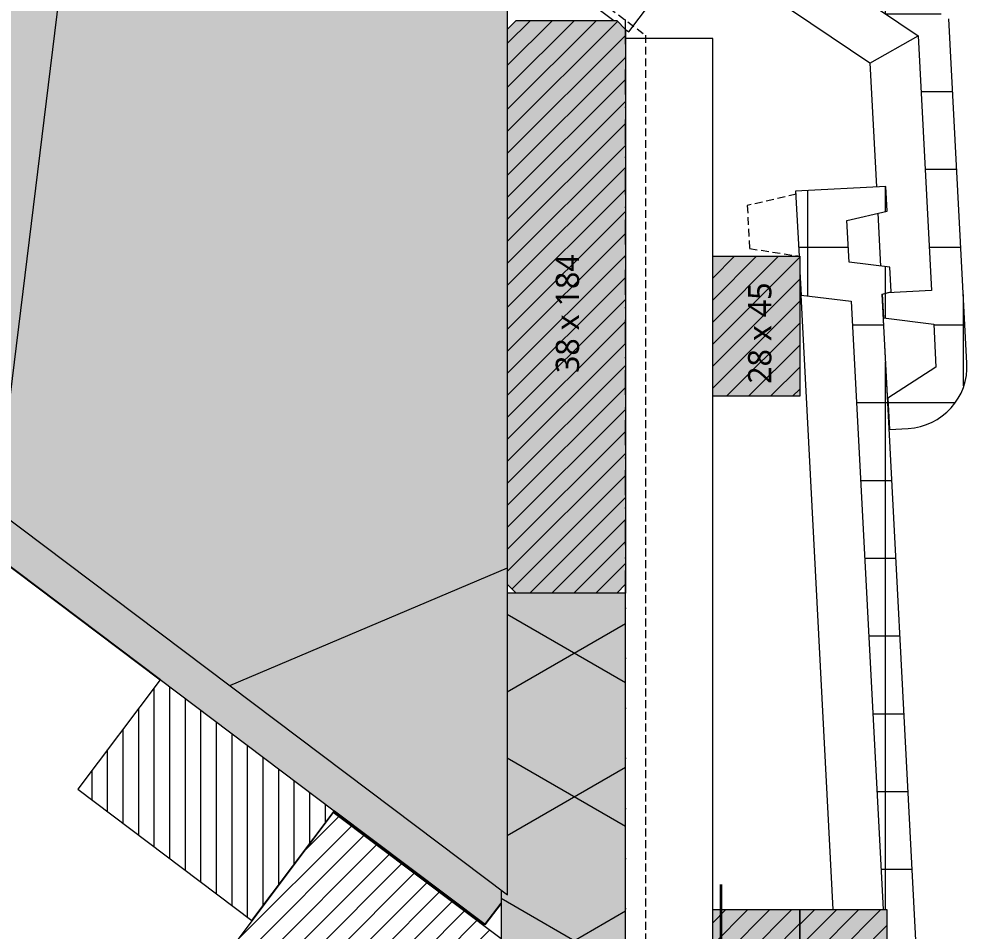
# Model space of a CAD drawing. Header units: millimetres. Extents: x 2927 to 18500, y -7154 to 6447.
# Drawn here: x 5821.5 to 6126.2, y 280.2 to 573.3 of the extents above; entities that cross this region are included whole.
import ezdxf

# ---------------------------------------------------------------- set-up
doc = ezdxf.new("R2010")
doc.units = ezdxf.units.MM
doc.linetypes.add('MV_hidden', pattern=[3.75, 2.5, -1.25])
doc.linetypes.add('MV_stramien', pattern=[16, 8, -4, 0, -4])
for name, color, linetype, lineweight in [('A-ANNO-NOTE', 131, 'Continuous', 18), ('A-DETL', 90, 'Continuous', 13), ('A-DETL-GENF', 92, 'Continuous', 18), ('A-DETL-MEDM', 33, 'Continuous', 18)]:
    doc.layers.add(name, color=color, linetype=linetype, lineweight=lineweight)
doc.styles.add('Segoe UI', font='segoeui.ttf', dxfattribs={"height": 7.5})
pattern_1 = [(0, (0, 0), (0, 25), []), (90, (0, 0), (-25, 1e-15), [])]

# ---------------------------------------------------------------- blocks, each defined once
blk = doc.blocks.new('00 hout_rechthoekig_sls - SLS 38x184-V174-Details Domera')
at = {"layer": 'A-DETL-GENF'}
blk.add_hatch(color=256, dxfattribs=at).paths.add_polyline_path([(184, 35.17), (181.17, 38), (2.83, 38), (0, 35.17), (0, 2.83), (2.83, 0), (181.17, 0), (184, 2.83)])
at = {"layer": 'A-DETL-MEDM', "lineweight": 13}
h = blk.add_hatch(dxfattribs=at)
h.set_pattern_fill('FP_217', color=256, style=0, pattern_type=2)
h.set_pattern_definition([(135, (572.798, -5978.459), (-3.535534, -3.535534), [])])
h.paths.add_polyline_path([(184, 35.17), (181.17, 38), (2.83, 38), (0, 35.17), (0, 2.83), (2.83, 0), (181.17, 0), (184, 2.83)])
at = {"layer": 'A-DETL-MEDM'}
for p, q in [((0, 35.17), (2.83, 38)), ((0, 35.17), (2.83, 38)), ((2.83, 38), (5.76, 38)), ((181.17, 38), (184, 35.17)), ((181.17, 38), (184, 35.17)), ((0, 2.83), (0, 35.17)), ((2.83, 0), (0, 2.83)), ((2.83, 0), (0, 2.83)), ((184, 2.83), (181.17, 0)), ((181.17, 0), (184, 2.83))]:
    blk.add_line(p, q, dxfattribs=at)
blk = doc.blocks.new('42 isolatie - Type 1-3770195-Details Domera')
at = {"layer": 'A-DETL-GENF'}
blk.add_hatch(color=256, dxfattribs=at).paths.add_polyline_path([(334.58, -40.8), (334.2, -40.3), (333.9, -39.58), (333.79, -38.8), (333.84, -1.91), (333.99, -1.55), (334.21, -1.24), (334.17, -1), (334.16, -0.8), (328.79, -0.85), (328.79, -38.8), (144.79, -38.8), (144.79, -0.8), (0.28, -0.8), (0.28, -38.8), (97.25, -38.8), (95.74, -40.8), (334.2, -40.8)])
at = {"layer": 'A-DETL-GENF', "lineweight": 13}
h = blk.add_hatch(dxfattribs=at)
h.set_pattern_fill('FP_219', color=256, style=0, pattern_type=2)
h.set_pattern_definition([(300, (0, 0), (-34.641, -20), []), (240, (0, 0), (-34.641, 20), [])])
h.paths.add_polyline_path([(334.58, -40.8), (334.2, -40.3), (333.9, -39.58), (333.79, -38.8), (333.84, -1.91), (333.99, -1.55), (334.21, -1.24), (334.17, -1), (334.16, -0.8), (328.79, -0.85), (328.79, -38.8), (144.79, -38.8), (144.79, -0.8), (0.28, -0.8), (0.28, -38.8), (97.25, -38.8), (95.74, -40.8), (334.2, -40.8)])
at = {"layer": 'A-DETL-GENF'}
for p, q in [((144.79, -0.8), (0.28, -0.8)), ((0.28, -0.8), (0.28, -38.8)), ((144.79, -0.8), (0.28, -0.8)), ((0.28, -0.8), (0.28, -38.8)), ((95.74, -40.8), (111.42, -40.8)), ((95.74, -40.8), (111.42, -40.8)), ((111.42, -40.8), (266.79, -40.8)), ((266.79, -40.8), (308.99, -40.8)), ((308.99, -40.8), (312.42, -40.8)), ((312.42, -40.8), (334.58, -40.8))]:
    blk.add_line(p, q, dxfattribs=at)
blk = doc.blocks.new('42 isolatie - Type 1-3769663-Details Domera')
at = {"layer": 'A-DETL-GENF'}
blk.add_hatch(color=256, dxfattribs=at).paths.add_polyline_path([(1177.32, -245.8), (992.7, -0.8), (152.48, -0.8), (152.48, -245.8), (895.4, -245.8)])
at = {"layer": 'A-DETL-GENF', "lineweight": 13}
h = blk.add_hatch(dxfattribs=at)
h.set_pattern_fill('FP_8', color=256, style=0, pattern_type=2)
h.set_pattern_definition([(300, (-7106.72, -250.62), (-216.506, -125), []), (240, (-7106.72, -250.62), (-216.506, 125), [])])
h.paths.add_polyline_path([(1177.32, -245.8), (992.7, -0.8), (152.48, -0.8), (152.48, -245.8), (895.4, -245.8)])
at = {"layer": 'A-DETL-GENF'}
for p, q in [((1177.32, -245.8), (992.7, -0.8)), ((1177.32, -245.8), (992.7, -0.8)), ((152.48, -245.8), (1177.32, -245.8)), ((152.48, -245.8), (1177.32, -245.8))]:
    blk.add_line(p, q, dxfattribs=at)
blk = doc.blocks.new('00 hout_rechthoekig_sls - Vuren Gewolmaniseerd 28x45-V179-Details Domera')
at = {"layer": 'A-DETL-GENF', "lineweight": 13}
blk.add_hatch(color=256, dxfattribs=at).paths.add_polyline_path([(45, -28), (45, 0), (0, 0), (0, -28)])
at = {"layer": 'A-DETL-MEDM', "lineweight": 13}
h = blk.add_hatch(dxfattribs=at)
h.set_pattern_fill('FP_225', color=256, style=0, pattern_type=2)
h.set_pattern_definition([(135, (497.04, -6072.459), (-3.535534, -3.535534), [])])
h.paths.add_polyline_path([(45, -28), (45, 0), (0, 0), (0, -28)])
at = {"layer": 'A-DETL-MEDM'}
for p, q in [((0, 0), (45, 0)), ((0, -28), (0, 0)), ((45, 0), (45, -28)), ((45, 0), (45, -28)), ((45, 0), (45, -28)), ((45, -28), (0, -28)), ((45, -28), (0, -28))]:
    blk.add_line(p, q, dxfattribs=at)
blk = doc.blocks.new('00 hout_rechthoekig_sls - Vuren Gewolmaniseerd 28x45-V185-Details Domera')
at = {"layer": 'A-DETL-GENF', "lineweight": 13}
blk.add_hatch(color=256, dxfattribs=at).paths.add_polyline_path([(45, -28), (45, 0), (0, 0), (0, -28)])
at = {"layer": 'A-DETL-MEDM', "lineweight": 13}
h = blk.add_hatch(dxfattribs=at)
h.set_pattern_fill('FP_230', color=256, style=0, pattern_type=2)
h.set_pattern_definition([(135, (287.04, -6072.459), (-3.535534, -3.535534), [])])
h.paths.add_polyline_path([(45, -28), (45, 0), (0, 0), (0, -28)])
at = {"layer": 'A-DETL-MEDM'}
for p, q in [((0, 0), (45, 0)), ((0, -28), (0, 0)), ((45, 0), (45, -28)), ((45, 0), (45, -28)), ((45, 0), (45, -28)), ((45, -28), (0, -28)), ((45, -28), (0, -28))]:
    blk.add_line(p, q, dxfattribs=at)
blk = doc.blocks.new('00 hout_rechthoekig_sls - Vuren Gewolmaniseerd 28x45-V186-Details Domera')
at = {"layer": 'A-DETL-GENF', "lineweight": 13}
blk.add_hatch(color=256, dxfattribs=at).paths.add_polyline_path([(45, -28), (45, 0), (0, 0), (0, -28)])
at = {"layer": 'A-DETL-MEDM', "lineweight": 13}
h = blk.add_hatch(dxfattribs=at)
h.set_pattern_fill('FP_231', color=256, style=0, pattern_type=2)
h.set_pattern_definition([(135, (287.04, -6100.459), (-3.535534, -3.535534), [])])
h.paths.add_polyline_path([(45, -28), (45, 0), (0, 0), (0, -28)])
at = {"layer": 'A-DETL-MEDM'}
for p, q in [((0, 0), (45, 0)), ((0, -28), (0, 0)), ((45, 0), (45, -28)), ((45, 0), (45, -28)), ((45, 0), (45, -28)), ((45, -28), (0, -28)), ((45, -28), (0, -28))]:
    blk.add_line(p, q, dxfattribs=at)

msp = doc.modelspace()

# ---------------------------------------------------------------- hatches: boundary and pattern name
at = {"layer": 'A-DETL-GENF', "lineweight": 13}
h = msp.add_hatch(dxfattribs=at)
h.set_pattern_fill('FP_4', color=250, style=0, pattern_type=2)
h.set_pattern_definition([(0, (0, 0), (0, 9.476), []), (0, (0, 4.738), (0, 9.476), [4.738, -2.369])])
h.paths.add_polyline_path([(5971.24, 282.25), (5976.46, 289.18), (5976.46, 293.34), (5159.99, 908.59), (5152.77, 899.01), (5958.52, 291.83)])
h = msp.add_hatch(dxfattribs=at)
h.set_pattern_fill('FP_2', color=253, style=0, pattern_type=2)
h.set_pattern_definition(pattern_1)
h.paths.add_polyline_path([(6101.25, 441.4), (6107.25, 441.72), (6112.38, 442.67), (6117.09, 444.92), (6121.06, 448.31), (6124.02, 452.61), (6125.76, 457.53), (6126.17, 462.73), (6120.37, 573.32), (6028.09, 635.57), (6029.33, 638.35), (6022.7, 642.83), (6013.53, 633.33), (6002.41, 640.83), (6007.78, 652.89), (6001.14, 657.36), (5984.93, 633.32), (6012.68, 614.61), (6023.96, 626.29), (6110.5, 567.92), (6114.79, 486.05), (6100.75, 485.32), (6098.97, 484.88), (6099.37, 477.23), (6115.5, 475.25), (6116.22, 461.45), (6100.73, 451.39)])
h = msp.add_hatch(dxfattribs=at)
h.set_pattern_fill('FP_2', color=253, style=0, pattern_type=2)
h.set_pattern_definition(pattern_1)
h.paths.add_polyline_path([(6112.35, 220.28), (6112.74, 220.28), (6098.87, 484.88), (6101.84, 485.57), (6101.42, 493.56), (6088.32, 495.17), (6087.61, 508.56), (6100.48, 511.53), (6100.06, 519.52), (6071.1, 518), (6072.2, 497.04), (6072.46, 497.04), (6072.46, 492.04), (6072.85, 484.58), (6088.98, 482.6), (6099.22, 287.04), (6100.46, 287.04), (6100.46, 263.47), (6102.72, 220.28)])
h = msp.add_hatch(dxfattribs=at)
h.set_pattern_fill('FP_64', color=253, style=0, pattern_type=2)
h.set_pattern_definition([(90, (0, 0), (-5, 3e-16), [])])
h.paths.add_polyline_path([(5896.31, 283.61), (5922.79, 318.75), (5866.89, 360.88), (5840.41, 325.74), (5885.41, 291.83)])
h = msp.add_hatch(dxfattribs=at)
h.set_pattern_fill('FP_10', color=250, style=0, pattern_type=2)
h.set_pattern_definition([(45, (0, 0), (-3.535534, 3.535534), [])])
h.paths.add_polyline_path([(5881.7, 122.28), (5976.46, 122.28), (5976.46, 277.66), (5922.54, 318.28), (5880.46, 262.43), (5880.46, 122.28)])

# ---------------------------------------------------------------- linework, layer by layer
at = {"layer": 'A-DETL', "linetype": 'MV_stramien', "lineweight": 18}
msp.add_line((6016.46, -223.72), (6016.46, 887.83), dxfattribs=at)
at = {"layer": 'A-DETL', "linetype": 'MV_hidden', "lineweight": 18}
for p, q in [((5858.43, 692.02), (6022.88, 568.1)), ((6022.88, 568.1), (6022.88, 230.1)), ((6071.41, 517.01), (6055.58, 513.36)), ((6055.58, 513.36), (6056.31, 499.54)), ((6056.31, 499.54), (6072.46, 497.04))]:
    msp.add_line(p, q, dxfattribs=at)
at = {"layer": 'A-DETL', "lineweight": 18}
for p, q in [((6023.96, 626.29), (6110.5, 567.92)), ((6094.94, 559.12), (6012.97, 614.41)), ((5978.46, 598.6), (6012.71, 572.8)), ((6017.49, 569.19), (6024.11, 577.98)), ((6126.17, 462.73), (6120.37, 573.32)), ((6016.46, 569.97), (6017.49, 569.19)), ((6044.46, 567.03), (6016.46, 567.03)), ((6016.46, 567.03), (6016.46, 388.8)), ((6044.46, 497.04), (6044.46, 567.03)), ((6094.94, 559.12), (6110.5, 567.92)), ((6110.5, 567.92), (6114.79, 486.05)), ((6097.17, 519.37), (6095.08, 559.2)), ((6100.06, 519.52), (6071.1, 518)), ((6071.1, 518), (6072.2, 497.04)), ((6100.48, 511.53), (6100.06, 519.52)), ((6087.61, 508.56), (6100.48, 511.53)), ((6098.5, 493.92), (6097.61, 510.87)), ((6088.32, 495.17), (6087.61, 508.56)), ((6101.42, 493.56), (6088.32, 495.17)), ((6072.46, 492.04), (6072.85, 484.58)), ((6101.84, 485.57), (6101.42, 493.56)), ((6072.85, 484.58), (6088.98, 482.6)), ((6083.2, 287.04), (6072.85, 484.58)), ((6098.87, 484.88), (6101.84, 485.57)), ((6112.74, 220.28), (6098.87, 484.88)), ((6098.97, 484.9), (6099.37, 477.23)), ((6101.22, 441.96), (6098.97, 484.9)), ((6114.79, 486.05), (6100.75, 485.32)), ((6088.98, 482.6), (6099.22, 287.04)), ((6099.37, 477.23), (6115.5, 475.25)), ((6115.5, 475.25), (6116.22, 461.45)), ((6116.22, 461.45), (6100.73, 451.39)), ((6044.46, 287.04), (6044.46, 452.04)), ((6100.73, 451.39), (6101.25, 441.4)), ((6101.25, 441.4), (6107.25, 441.72)), ((5866.89, 360.88), (5840.41, 325.74)), ((5922.79, 318.75), (5866.89, 360.88)), ((5840.41, 325.74), (5896.31, 283.61)), ((5922.54, 318.28), (5880.46, 262.43)), ((5896.31, 283.61), (5922.79, 318.75)), ((5976.46, 277.66), (5922.54, 318.28))]:
    msp.add_line(p, q, dxfattribs=at)
at = {"layer": 'A-DETL', "lineweight": 25}
for p, q in [((5748.14, 450.36), (5866.89, 360.88)), ((5922.79, 318.75), (5971.24, 282.25)), ((5971.24, 282.25), (5976.46, 289.18))]:
    msp.add_line(p, q, dxfattribs=at)
at = {"layer": 'A-DETL', "lineweight": 35}
msp.add_line((6047.1, 295.13), (6047.1, 252.52), dxfattribs=at)
at = {"layer": 'A-DETL', "lineweight": 18}
msp.add_arc((6106.2, 461.69), 20, 273.0131, 3.0002, dxfattribs=at)

# ---------------------------------------------------------------- block references
at = {"layer": 'A-DETL-GENF'}
for name, p, rotation in [('42 isolatie - Type 1-3769663-Details Domera', (5186.14, 1196.66), 323), ('42 isolatie - Type 1-3770195-Details Domera', (6017.26, 389.08), 269.9999999999999)]:
    msp.add_blockref(name, p, dxfattribs=dict(at, rotation=rotation))
at = {"layer": 'A-DETL-MEDM', "rotation": 270}
msp.add_blockref('00 hout_rechthoekig_sls - SLS 38x184-V174-Details Domera', (5978.46, 572.8), dxfattribs=at)
at = {"layer": 'A-DETL-MEDM', "lineweight": 13, "rotation": 270.0000000000032}
for name, p in [('00 hout_rechthoekig_sls - Vuren Gewolmaniseerd 28x45-V179-Details Domera', (6072.46, 497.04)), ('00 hout_rechthoekig_sls - Vuren Gewolmaniseerd 28x45-V185-Details Domera', (6072.46, 287.04)), ('00 hout_rechthoekig_sls - Vuren Gewolmaniseerd 28x45-V186-Details Domera', (6100.46, 287.04))]:
    msp.add_blockref(name, p, dxfattribs=at)

# ---------------------------------------------------------------- texts
at = {"layer": 'A-ANNO-NOTE', "lineweight": 13, "char_height": 7.5, "attachment_point": 1, "rotation": 90, "style": 'Segoe UI'}
for s, insert, width in [('38 x 184', (5994.02, 459.51), 47.2996), ('28 x 45', (6055.81, 456.05), 40.4852)]:
    msp.add_mtext(s, dxfattribs=dict(at, insert=insert, width=width))

doc.saveas('drawing.dxf')
